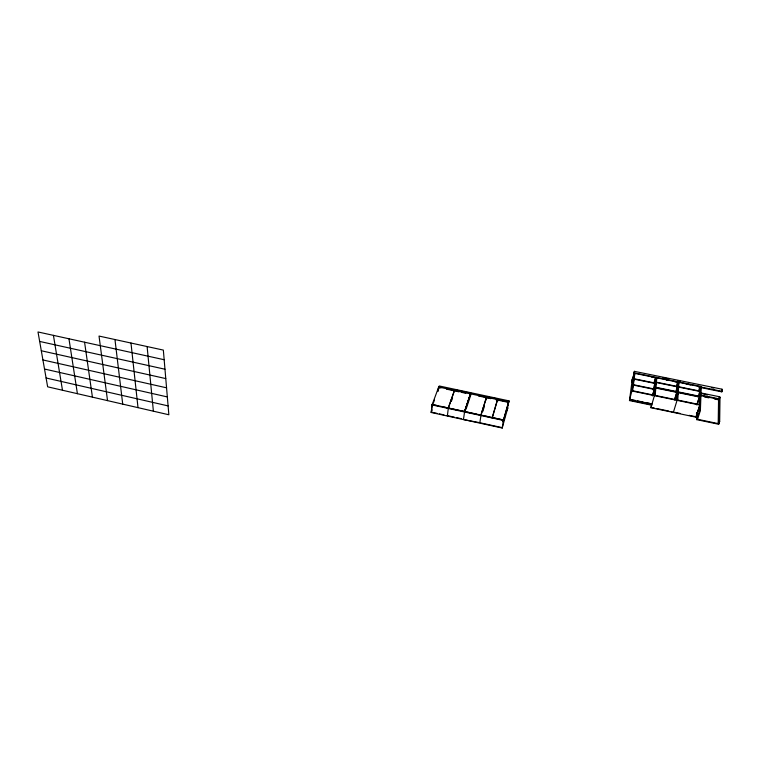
<?xml version="1.0" encoding="UTF-8"?>
<svg xmlns="http://www.w3.org/2000/svg" width="760" height="760" viewBox="0 0 760 760"><rect width="100%" height="100%" fill="white"/><g stroke="black" fill="none" stroke-linecap="round" stroke-linejoin="round"><path stroke-width="1.14" d="M698.687 387.125L721.8 391.846L722 389.196L634.353 371.345L633.954 373.92M721.8 391.846L722 389.196M697.034 412.775L696.739 419.653L718.637 424.251L718.665 421.933M719.444 396.739L718.561 399.256L718.2 423.605L718.979 421.325L719.444 396.739L700.862 392.93M718.637 424.251L719.682 421.467L720.005 397.147L719.331 397.005M697.528 419.263L700.369 410.58L701.281 386.555L634.239 372.884L631.931 381.453M699.219 404.529L699.514 397.043L697.062 404.595M699.542 396.264L699.922 386.659L698.544 390.953M696.739 419.653L699.675 410.438L700.606 386.412M651.586 405.147L650.921 407.731L695.942 417.164L699.551 405.755M696.91 419.14L697.129 412.233M678.309 381.872L677.056 400.339L673.341 412.433L671.128 411.559M677.768 400.083L678.262 392.673L677.597 394.829M678.309 391.894L678.946 382.384L678.3 384.522M676.4 399.798L676.913 392.397L674.605 399.95M676.961 391.618L677.616 382.109L676.314 386.403M675.697 392.217L677.359 386.46L656.393 382.166M655.12 395.39L655.832 388.056M655.899 387.286L656.811 377.862L656.193 380.009M653.771 395.115L655.49 377.596L653.961 382.954M656.184 377.359L654.408 395.647L650.921 407.731M651.947 403.911L629.603 399.646L631.987 390.602L699.903 404.671M507.728 408.281L507.813 407.816L502.189 428.032L431.195 412.49L432.126 404.443L503.5 419.966L508.573 401.964L438.7 387.02L432.07 404.928L503.414 420.441L509.048 400.881L439.27 385.976L438.472 388.388M438.045 391.162L438.463 387.79L439.052 387.913L437.817 391.191M438.644 387.495L438.7 387.02M634.353 371.345L631.94 390.991L699.884 405.07L695.942 417.164M632.662 390.744L634.847 373.388L633.982 376.599M651.643 405.194L629.48 400.567L632.339 378.879L632.197 379.392M448.124 408.415L454.433 390.383L454.366 390.858M454.499 390.887L454.565 390.412L448.324 408.063L447.402 415.644M464.616 411.512L463.457 419.548L478.762 422.503M470.307 394.269L470.516 393.822L464.417 411.958L470.383 393.794M480.805 415.52L486.428 397.224L486.352 397.698M486.067 399.931L486.561 397.252L481.013 415.074L479.845 422.74M492.081 417.981L497.477 399.589L497.392 400.064M492.223 418.009L497.61 399.617L497.524 400.092M502.683 421.838L503.082 419.567M503.414 420.441L503.5 419.966M502.189 428.032L503.7 419.7M508.573 401.964L507.062 410.656L506.464 410.533M509.048 400.881L508.392 403.36M631.864 382.023L634.192 373.255L700.596 386.792M633.536 381.301L634.115 379.154L654.92 383.42M632.785 387.248L633.375 385.092L654.332 389.415L652.469 395.884M629.48 400.567L629.622 400.045L651.795 404.681M503.595 420.726L505.191 415.065M653.068 389.87L654.958 383.04L634.163 378.774M652.507 395.504L654.056 390.108M655.433 385.776L656.051 383.619M674.661 399.171L676.637 392.702M676.6 395.77L677.587 392.53M482.752 411.568L484.49 405.983M482.324 411.094L484.053 405.526M698.031 396.815L699.77 391.438L678.632 387.106M696.749 404.89L698.839 398.42M466.07 409.146L470.867 394.725L470.269 394.601M464.55 411.986L470.44 394.298M720.005 397.147L719.236 399.389L700.15 395.513M450.984 400.767L452.162 397.47M451.402 401.223L452.57 397.917M431.195 412.49L432.155 409.925M433.285 403.218L434.52 399.94M663.033 377.739L668.8 378.908M678.024 380.788L680.323 381.254M711.445 387.6L713.754 388.065M651.443 376.941L653.752 377.406M666.472 380L668.79 380.475M674.567 381.653L679.193 382.594M686.128 384.009L690.755 384.959M700.007 386.84L721.981 391.324M678.661 386.726L699.789 391.058M656.355 382.546L677.331 386.84M703.019 393.917L707.655 394.867M699.875 394.867L719.416 398.886M631.883 381.824L632.538 381.957M704.453 396.948L708.928 397.869M714.514 399.009L718.989 399.931M655.234 387.153L700.226 396.406M655.196 387.534L700.207 396.796M655.158 387.923L700.188 397.185M633.422 384.712L654.369 389.025M699.675 410.438L700.369 410.58M629.65 399.256L635.227 400.416M637.45 400.881L643.026 402.049M645.259 402.515L649.714 403.446M696.397 413.193L697.082 413.335M718.979 421.325L719.682 421.467M650.959 407.341L654.322 408.044M656.564 408.509L668.885 411.094M674.5 412.272L680.143 413.449M689.187 415.34L694.83 416.527M696.834 419.121L718.894 423.748M455.221 389.87L464.369 391.827M466.649 392.312L471.228 393.291M487.236 396.71L489.516 397.204M491.806 397.689L496.384 398.667M438.596 387.438L440.885 387.97M446.519 389.139L459.012 391.846M461.282 392.293L465.832 393.272M478.41 395.96L490.846 398.658M496.394 399.808L508.564 402.41M486.315 398.031L486.913 398.164M496.28 400.168L498.493 400.644M507.861 402.638L508.459 402.772M432.877 404.31L432.278 404.177L431.328 412.119L437.076 413.383M448.457 407.692L449.055 407.825M464.123 411.103L465.338 411.369M432.136 404.548L437.921 405.802M443.697 407.056L448.324 408.063M450.49 408.538L459.173 410.428M461.349 410.894L476.615 414.219M478.8 414.694L480.985 415.169M485.507 416.147L490.029 417.126M492.29 417.62L503.595 420.08M439.365 413.877L443.963 414.884M446.804 415.511L454.337 417.154M456.646 417.658L461.263 418.674M480.966 422.987L502.293 427.652M164.16 359.727L38 331.968L47.642 386.821L168.853 414.76L163.343 350.094L99.028 336.062L107.53 400.624M39.663 341.43L164.977 369.227M41.306 350.759L165.775 378.584M42.921 359.955L166.564 387.818M44.517 369.027L167.333 396.929M46.094 377.986L168.102 405.906M53.428 335.359L62.481 390.241M68.951 338.779L77.406 393.68M84.578 342.219L92.425 397.138M114.96 339.54L122.721 404.13M130.986 343.035L138.007 407.645M147.107 346.55L153.387 411.198"/></g></svg>
